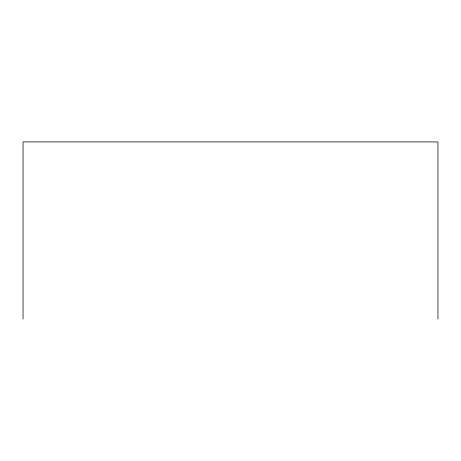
<?xml version="1.0" encoding="UTF-8"?>
<svg xmlns="http://www.w3.org/2000/svg" width="461" height="461" viewBox="0 0 461 461"><rect width="100%" height="100%" fill="white"/><g stroke="black" fill="none" stroke-linecap="round" stroke-linejoin="round"><path stroke-width="0.69" d="M437.95 319.075L437.95 141.925L23.05 141.925L23.05 319.075"/></g></svg>
